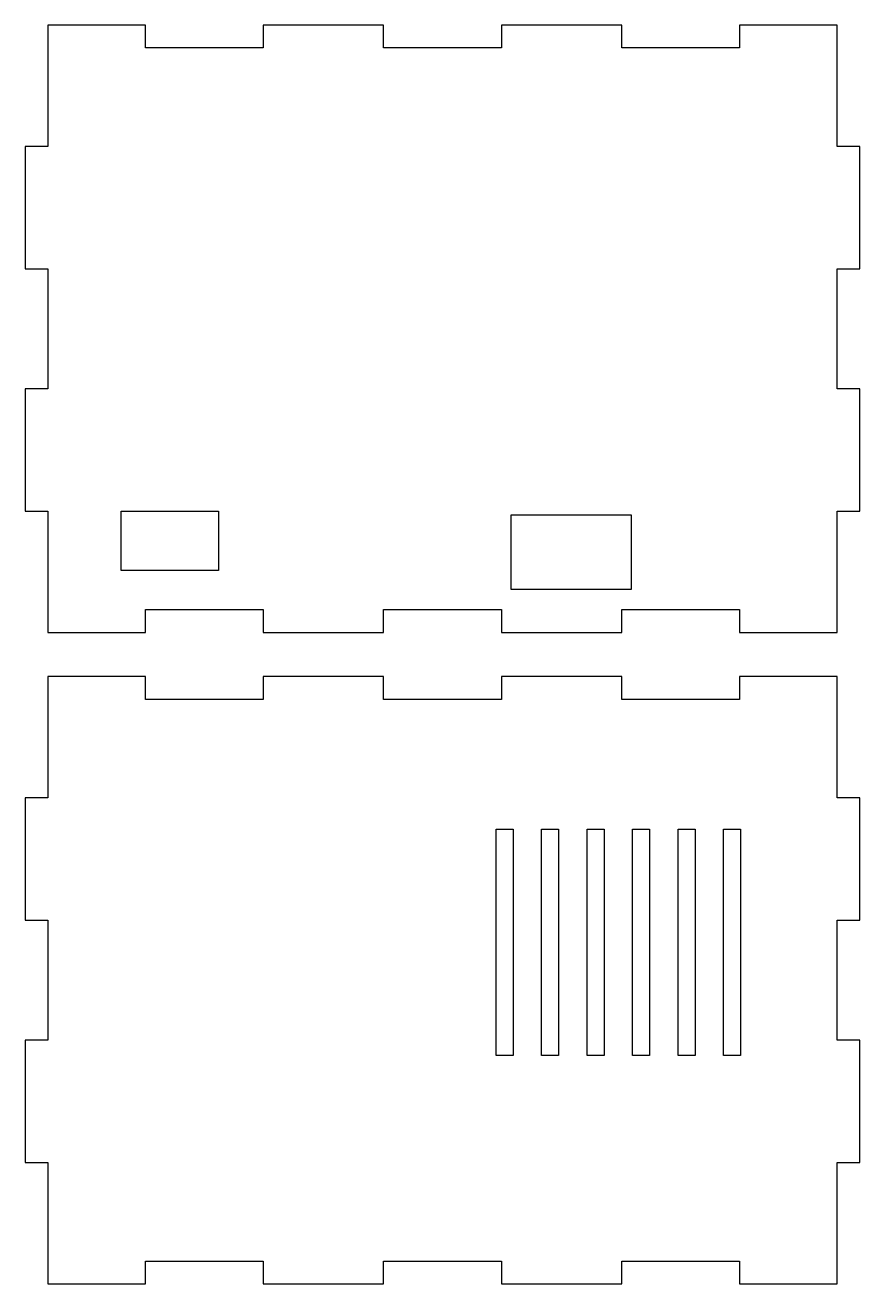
# Model space of a CAD drawing. Header units: millimetres. Extents: x 5 to 115, y 5 to 171.
import ezdxf

# ---------------------------------------------------------------- set-up
doc = ezdxf.new("R2010")
doc.units = ezdxf.units.MM
doc.layers.add('DECOUPE', color=1, linetype='Continuous')

msp = doc.modelspace()

# ---------------------------------------------------------------- linework, layer by layer
at = {"layer": 'DECOUPE'}
for points in [[(20.79, 93.92), (36.35, 93.92), (36.35, 90.92), (52.22, 90.92), (52.22, 93.92), (67.78, 93.92), (67.78, 90.92), (83.65, 90.92), (83.65, 93.92), (99.21, 93.92), (99.21, 90.92), (112.08, 90.92), (112.08, 106.92), (115.08, 106.92), (115.08, 123.08), (112.08, 123.08), (112.08, 138.93), (115.08, 138.93), (115.08, 155.07), (112.08, 155.07), (112.08, 171.07), (99.21, 171.07), (99.21, 168.07), (83.65, 168.07), (83.65, 171.07), (67.78, 171.07), (67.78, 168.07), (52.22, 168.07), (52.22, 171.07), (36.35, 171.07), (36.35, 168.07), (20.79, 168.07), (20.79, 171.07), (7.93, 171.07), (7.93, 155.07), (4.92, 155.07), (4.92, 138.93), (7.93, 138.93), (7.93, 123.08), (4.92, 123.08), (4.92, 106.92), (7.93, 106.92), (7.93, 90.92), (20.79, 90.92)], [(17.58, 99.08), (17.58, 106.92), (30.43, 106.92), (30.43, 99.08)], [(69.08, 96.58), (69.08, 106.42), (84.92, 106.42), (84.92, 96.58)], [(20.79, 7.93), (36.35, 7.93), (36.35, 4.92), (52.22, 4.92), (52.22, 7.93), (67.78, 7.93), (67.78, 4.92), (83.65, 4.92), (83.65, 7.93), (99.21, 7.93), (99.21, 4.92), (112.08, 4.92), (112.08, 20.93), (115.08, 20.93), (115.08, 37.08), (112.08, 37.08), (112.08, 52.93), (115.08, 52.93), (115.08, 69.08), (112.08, 69.08), (112.08, 85.08), (99.21, 85.08), (99.21, 82.08), (83.65, 82.08), (83.65, 85.08), (67.78, 85.08), (67.78, 82.08), (52.22, 82.08), (52.22, 85.08), (36.35, 85.08), (36.35, 82.08), (20.79, 82.08), (20.79, 85.08), (7.93, 85.08), (7.93, 69.08), (4.92, 69.08), (4.92, 52.93), (7.93, 52.93), (7.93, 37.08), (4.92, 37.08), (4.92, 20.93), (7.93, 20.93), (7.93, 4.92), (20.79, 4.92)], [(67.08, 35.08), (67.08, 64.93), (69.33, 64.93), (69.33, 35.08)], [(73.08, 35.08), (73.08, 64.93), (75.33, 64.93), (75.33, 35.08)], [(79.08, 35.08), (79.08, 64.93), (81.33, 64.93), (81.33, 35.08)], [(85.08, 35.08), (85.08, 64.93), (87.33, 64.93), (87.33, 35.08)], [(91.08, 35.08), (91.08, 64.93), (93.33, 64.93), (93.33, 35.08)], [(97.08, 35.08), (97.08, 64.93), (99.33, 64.93), (99.33, 35.08)]]:
    msp.add_lwpolyline(points, close=True, dxfattribs=at)

doc.saveas('drawing.dxf')
